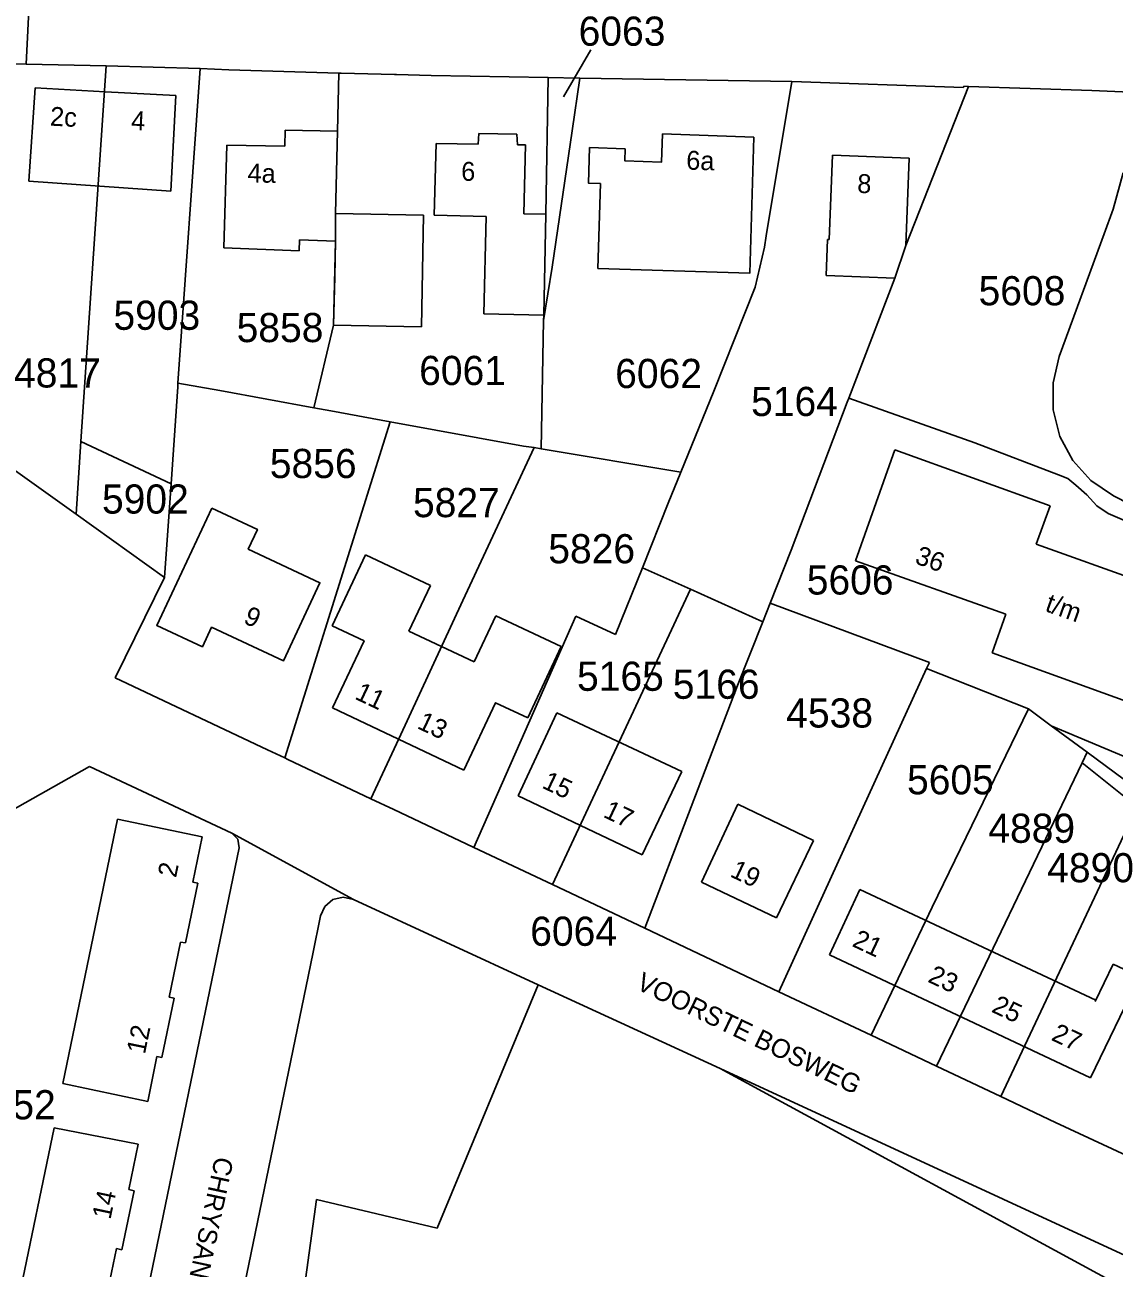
# Model space of a CAD drawing. Extents: x 191922 to 199923, y 328959 to 333350.
# Drawn here: x 197022.9 to 197123.7, y 330936.6 to 331051.6 of the extents above; entities that cross this region are included whole.
import ezdxf

# ---------------------------------------------------------------- set-up
doc = ezdxf.new("R2010")
doc.units = 0
for name, color, linetype in [('bouwvlak', 7, 'Continuous'), ('enkelbestemming', 7, 'Continuous'), ('Level 6', 7, 'Continuous'), ('maatvoering - maximum aantal wooneenheden', 7, 'Continuous'), ('Maatvoering_symbolen', 7, 'Continuous'), ('recreatiewoning', 7, 'Continuous')]:
    doc.layers.add(name, color=color, linetype=linetype)

msp = doc.modelspace()

# ---------------------------------------------------------------- linework, layer by layer
at = {"layer": 'bouwvlak'}
msp.add_line((197075.32, 331049.32), (197072.77, 331044.96), dxfattribs=at)
at = {"layer": 'Level 6'}
for p, q in [((197023.05, 331047.99), (197023.48, 331056.3)), ((197023.05, 331047.99), (197023.48, 331056.3)), ((197021.99, 331048.03), (197023.05, 331047.99)), ((197021.99, 331048.03), (197023.05, 331047.99)), ((197023.05, 331047.99), (197030.47, 331047.82)), ((197023.05, 331047.99), (197030.47, 331047.82)), ((197030.47, 331047.82), (197028.11, 331013.06)), ((197030.47, 331047.82), (197039.16, 331047.59)), ((197030.47, 331047.82), (197039.16, 331047.59)), ((197037.1, 331018.47), (197039.16, 331047.59)), ((197039.16, 331047.59), (197041.81, 331047.46)), ((197039.16, 331047.59), (197041.81, 331047.46)), ((197041.81, 331047.46), (197052, 331047.16)), ((197041.81, 331047.46), (197052, 331047.16)), ((197052, 331047.16), (197051.86, 331041.8)), ((197052, 331047.16), (197052.2, 331047.15)), ((197052, 331047.16), (197052.2, 331047.15)), ((197052.2, 331047.15), (197057.14, 331047.03)), ((197052.2, 331047.15), (197057.14, 331047.03)), ((197057.14, 331047.03), (197057.32, 331047.03)), ((197057.14, 331047.03), (197057.32, 331047.03)), ((197057.32, 331047.03), (197060.54, 331046.95)), ((197057.32, 331047.03), (197060.54, 331046.95)), ((197060.54, 331046.95), (197071.37, 331046.74)), ((197060.54, 331046.95), (197071.37, 331046.74)), ((197071.37, 331046.74), (197074.23, 331046.69)), ((197071.37, 331046.74), (197074.23, 331046.69)), ((197074.3, 331046.68), (197073.59, 331041.83)), ((197074.23, 331046.69), (197074.3, 331046.68)), ((197074.23, 331046.69), (197074.3, 331046.68)), ((197074.3, 331046.68), (197093.92, 331046.38)), ((197074.3, 331046.68), (197093.92, 331046.38)), ((197093.92, 331046.38), (197091.54, 331032.1)), ((197093.92, 331046.38), (197109.8, 331045.82)), ((197093.92, 331046.38), (197109.8, 331045.82)), ((197110.27, 331045.93), (197104.47, 331031.2)), ((197110.27, 331045.93), (197104.47, 331031.2)), ((197109.8, 331045.82), (197109.82, 331045.94)), ((197109.8, 331045.82), (197109.82, 331045.94)), ((197109.82, 331045.94), (197110.27, 331045.93)), ((197109.82, 331045.94), (197110.27, 331045.93)), ((197110.27, 331045.93), (197121.68, 331045.56)), ((197121.68, 331045.56), (197125.23, 331045.4)), ((197051.86, 331041.8), (197051.67, 331034.17)), ((197073.59, 331041.83), (197071.73, 331029.21)), ((197123.65, 331034.58), (197124.58, 331037.92)), ((197051.67, 331034.17), (197051.69, 331031.6)), ((197122.81, 331032.27), (197123.65, 331034.58)), ((197091.54, 331032.1), (197091.39, 331031.06)), ((197118.65, 331020.94), (197122.81, 331032.27)), ((197051.69, 331031.6), (197051.63, 331028.31)), ((197091.39, 331031.06), (197090.51, 331027.35)), ((197104.47, 331031.2), (197103.45, 331028.18)), ((197104.47, 331031.2), (197103.45, 331028.18)), ((197051.63, 331028.26), (197051.49, 331023.83)), ((197051.63, 331028.31), (197051.63, 331028.26)), ((197071.73, 331029.21), (197070.94, 331024.27)), ((197090.51, 331027.35), (197086.68, 331017.72)), ((197103.45, 331028.18), (197099.17, 331017.07)), ((197103.45, 331028.18), (197099.17, 331017.07)), ((197051.49, 331023.83), (197049.67, 331016.18)), ((197070.94, 331024.27), (197070.71, 331012.39)), ((197118.08, 331018.49), (197118.65, 331020.94)), ((197036.46, 331009.13), (197037.08, 331018.12)), ((197037.08, 331018.12), (197037.1, 331018.47)), ((197040.97, 331017.77), (197037.1, 331018.47)), ((197118.1, 331015.98), (197118.08, 331018.49)), ((197049.67, 331016.18), (197040.97, 331017.77)), ((197086.68, 331017.72), (197083.63, 331010.24)), ((197099.17, 331017.07), (197099.03, 331016.69)), ((197099.17, 331017.07), (197110.83, 331012.93)), ((197099.17, 331017.07), (197110.83, 331012.93)), ((197051.24, 331015.89), (197049.67, 331016.18)), ((197056.74, 331014.89), (197051.24, 331015.89)), ((197099.03, 331016.69), (197093.84, 331003.02)), ((197118.72, 331013.54), (197118.1, 331015.98)), ((197056.74, 331014.89), (197046.98, 330983.78)), ((197069.07, 331012.64), (197056.74, 331014.89)), ((197119.91, 331011.32), (197118.72, 331013.54)), ((197027.67, 331006.33), (197028.11, 331013.06)), ((197036.46, 331009.13), (197028.11, 331013.06)), ((197070.06, 331012.5), (197063.45, 330998.35)), ((197069.07, 331012.64), (197070.06, 331012.5)), ((197070.71, 331012.39), (197070.06, 331012.5)), ((197083.63, 331010.24), (197070.71, 331012.39)), ((197110.83, 331012.93), (197118.58, 331009.98)), ((197110.83, 331012.93), (197118.58, 331009.98)), ((197027.67, 331006.33), (197019.69, 331012.03)), ((197121.59, 331009.45), (197119.91, 331011.32)), ((197083.63, 331010.24), (197082.47, 331007.37)), ((197118.58, 331009.98), (197119.46, 331009.63)), ((197118.58, 331009.98), (197119.46, 331009.63)), ((197036.46, 331009.13), (197035.86, 331000.49)), ((197119.46, 331009.63), (197120.19, 331009.01)), ((197119.46, 331009.63), (197120.19, 331009.01)), ((197120.19, 331009.01), (197121.2, 331008.12)), ((197120.19, 331009.01), (197121.2, 331008.12)), ((197123.67, 331008.04), (197121.59, 331009.45)), ((197121.2, 331008.12), (197122.14, 331007.12)), ((197121.2, 331008.12), (197122.14, 331007.12)), ((197123.67, 331008.04), (197125.18, 331007.26)), ((197082.47, 331007.37), (197080.08, 331001.38)), ((197122.14, 331007.12), (197123.17, 331006.41)), ((197122.14, 331007.12), (197123.17, 331006.41)), ((197123.17, 331006.41), (197125.14, 331005.58)), ((197123.17, 331006.41), (197125.14, 331005.58)), ((197035.86, 331000.49), (197027.67, 331006.33)), ((197093.84, 331003.02), (197091.9, 330998.11)), ((197080.08, 331001.38), (197077.6, 330995.2)), ((197084.52, 330999.39), (197080.08, 331001.38)), ((197031.29, 330991.2), (197035.86, 331000.49)), ((197063.45, 330998.35), (197057.53, 330985.54)), ((197084.52, 330999.39), (197071.76, 330972.05)), ((197084.52, 330999.39), (197091.22, 330996.37)), ((197091.22, 330996.37), (197091.9, 330998.11)), ((197106.64, 330992.61), (197091.9, 330998.11)), ((197073.93, 330996.91), (197064.48, 330975.49)), ((197077.6, 330995.2), (197073.93, 330996.91)), ((197091.22, 330996.37), (197088.89, 330990.47)), ((197106.38, 330992.04), (197106.64, 330992.61)), ((197092.72, 330962.14), (197106.38, 330992.04)), ((197106.38, 330992.04), (197115.82, 330988.31)), ((197045.38, 330984.54), (197031.29, 330991.2)), ((197088.89, 330990.47), (197080.31, 330968.01)), ((197115.82, 330988.31), (197106.91, 330969.96)), ((197115.82, 330988.31), (197117.92, 330986.76)), ((197117.92, 330986.76), (197135.79, 330979.22)), ((197117.92, 330986.76), (197121.24, 330984.3)), ((197046.98, 330983.78), (197045.38, 330984.54)), ((197057.53, 330985.54), (197054.96, 330980)), ((197047.27, 330983.64), (197046.98, 330983.78)), ((197054.96, 330980), (197047.27, 330983.64)), ((197121.24, 330984.3), (197120.77, 330983.31)), ((197121.24, 330984.3), (197134.4, 330974.56)), ((197028.93, 330982.99), (197018.21, 330976.94)), ((197042.09, 330976.81), (197028.93, 330982.99)), ((197120.77, 330983.31), (197107.3, 330955.25)), ((197120.77, 330983.31), (197125.86, 330979.25)), ((197057.08, 330978.99), (197054.96, 330980)), ((197064.43, 330975.52), (197057.08, 330978.99)), ((197125.86, 330979.25), (197113.25, 330952.44)), ((197042.09, 330976.81), (197042.65, 330976.25)), ((197053.33, 330970.68), (197042.09, 330976.81)), ((197023.92, 330884.34), (197042.76, 330975.47)), ((197042.65, 330976.25), (197042.76, 330975.47)), ((197064.48, 330975.49), (197064.43, 330975.52)), ((197071.76, 330972.05), (197064.48, 330975.49)), ((197080.31, 330968.01), (197071.76, 330972.05)), ((197051.44, 330970.66), (197052.38, 330970.89)), ((197052.38, 330970.89), (197053.33, 330970.68)), ((197053.33, 330970.68), (197070.44, 330962.79)), ((197050.28, 330969.15), (197050.69, 330970.04)), ((197050.69, 330970.04), (197051.44, 330970.66)), ((197106.91, 330969.96), (197101.26, 330958.11)), ((197049.58, 330965.66), (197050.28, 330969.15)), ((197092.72, 330962.14), (197080.31, 330968.01)), ((197033.07, 330885.65), (197049.58, 330965.66)), ((197070.44, 330962.79), (197061.08, 330940.26)), ((197070.44, 330962.79), (197087.27, 330955.02)), ((197101.26, 330958.11), (197092.72, 330962.14)), ((197107.3, 330955.25), (197101.26, 330958.11)), ((197130.52, 330931.56), (197087.27, 330955.02)), ((197087.27, 330955.02), (197126.57, 330936.89)), ((197113.25, 330952.44), (197107.3, 330955.25)), ((197118.31, 330950.05), (197113.25, 330952.44)), ((197124.89, 330946.98), (197118.31, 330950.05)), ((197049.92, 330942.91), (197042.29, 330887.28)), ((197061.08, 330940.26), (197049.92, 330942.91))]:
    msp.add_line(p, q, dxfattribs=at)
msp.add_lwpolyline([(197071.37, 331046.74), (197071.13, 331034.09), (197070.95, 331024.77), (197070.94, 331024.27)], dxfattribs=at)
at = {"layer": 'recreatiewoning'}
for p, q in [((197023.31, 331037.15), (197023.9, 331045.78)), ((197023.9, 331045.78), (197030.37, 331045.43)), ((197030.37, 331045.43), (197036.91, 331045.1)), ((197036.91, 331045.1), (197036.43, 331036.22)), ((197046.98, 331040.39), (197047.01, 331041.89)), ((197047.01, 331041.89), (197051.86, 331041.8)), ((197051.86, 331041.8), (197051.67, 331034.17)), ((197064.89, 331040.58), (197064.93, 331041.58)), ((197064.93, 331041.58), (197068.47, 331041.51)), ((197068.47, 331041.51), (197068.51, 331040.52)), ((197041.34, 331030.98), (197041.62, 331040.49)), ((197041.62, 331040.49), (197046.98, 331040.39)), ((197060.82, 331034), (197061.01, 331040.64)), ((197061.01, 331040.64), (197064.89, 331040.58)), ((197068.51, 331040.52), (197069.25, 331040.51)), ((197069.25, 331040.51), (197069.12, 331034.14)), ((197097.36, 331031.75), (197097.66, 331039.56)), ((197097.68, 331039.56), (197104.78, 331039.29)), ((197104.78, 331039.29), (197104.47, 331031.2)), ((197036.43, 331036.22), (197023.31, 331037.15)), ((197051.67, 331034.17), (197059.82, 331034.02)), ((197059.82, 331034.02), (197059.64, 331023.68)), ((197065.62, 331033.9), (197060.82, 331034)), ((197065.42, 331024.89), (197065.62, 331033.9)), ((197048.35, 331031.73), (197048.31, 331030.72)), ((197051.69, 331031.6), (197048.35, 331031.73)), ((197097.22, 331031.76), (197097.1, 331028.43)), ((197097.22, 331031.76), (197097.36, 331031.75)), ((197048.31, 331030.72), (197041.34, 331030.98)), ((197051.49, 331023.83), (197051.69, 331031.6)), ((197097.1, 331028.43), (197103.45, 331028.18)), ((197059.64, 331023.68), (197051.49, 331023.83)), ((197099.79, 331002.03), (197103.44, 331012.29)), ((197103.44, 331012.29), (197117.83, 331007.12)), ((197117.83, 331007.12), (197116.53, 331003.56)), ((197116.53, 331003.56), (197137.61, 330995.99)), ((197051.36, 330995.99), (197054.45, 331002.58)), ((197054.45, 331002.58), (197060.48, 330999.75)), ((197113.72, 330997.08), (197099.79, 331002.03)), ((197058.48, 330995.5), (197060.48, 330999.75)), ((197066.52, 330996.92), (197064.52, 330992.66)), ((197066.52, 330996.92), (197072.57, 330994.08)), ((197112.45, 330993.49), (197113.72, 330997.08)), ((197058.48, 330995.5), (197064.52, 330992.66)), ((197072.57, 330994.08), (197069.47, 330987.49)), ((197133.93, 330985.73), (197112.45, 330993.49)), ((197051.41, 330988.41), (197063.57, 330982.65)), ((197068.58, 330980.28), (197072.17, 330987.94)), ((197072.17, 330987.94), (197083.72, 330982.51)), ((197083.72, 330982.51), (197080.05, 330974.82)), ((197080.05, 330974.82), (197068.58, 330980.28)), ((197085.55, 330972.27), (197088.91, 330979.51)), ((197088.91, 330979.51), (197095.9, 330976.14)), ((197026.44, 330953.66), (197031.5, 330978.11)), ((197039.35, 330976.47), (197031.5, 330978.11)), ((197038.49, 330972.29), (197039.35, 330976.47)), ((197095.9, 330976.14), (197092.48, 330968.99)), ((197037.8, 330966.65), (197038.95, 330972.2)), ((197038.95, 330972.2), (197038.49, 330972.29)), ((197092.48, 330968.99), (197085.55, 330972.27)), ((197097.4, 330965.56), (197100.21, 330971.61)), ((197100.21, 330971.61), (197122.04, 330961.35)), ((197036.29, 330961.63), (197037.35, 330966.74)), ((197037.35, 330966.74), (197037.8, 330966.65)), ((197121.55, 330954.18), (197097.4, 330965.56)), ((197123.66, 330964.7), (197121.99, 330961.23)), ((197126.07, 330963.54), (197123.66, 330964.7)), ((197126.07, 330963.54), (197121.55, 330954.18)), ((197035.62, 330956.05), (197036.76, 330961.54)), ((197036.76, 330961.54), (197036.29, 330961.63)), ((197034.31, 330951.98), (197035.16, 330956.14)), ((197035.16, 330956.14), (197035.62, 330956.05)), ((197034.31, 330951.98), (197026.44, 330953.66)), ((197018.09, 330913.21), (197025.65, 330949.54)), ((197025.65, 330949.54), (197033.42, 330948.03)), ((197032.55, 330943.83), (197033.42, 330948.03)), ((197031.91, 330938.26), (197033.06, 330943.72)), ((197033.06, 330943.72), (197032.55, 330943.83)), ((197030.35, 330933.26), (197031.41, 330938.36)), ((197031.41, 330938.36), (197031.91, 330938.26))]:
    msp.add_line(p, q, dxfattribs=at)
for points in [[(197090.4, 331041.24), (197090.01, 331028.64), (197075.96, 331029.08), (197076.2, 331036.94), (197075.1, 331036.97), (197075.2, 331040.26)], [(197075.2, 331040.26), (197078.48, 331040.14), (197078.44, 331039.05), (197081.86, 331038.93), (197081.95, 331041.53), (197090.4, 331041.24)], [(197065.42, 331024.89), (197070.95, 331024.77), (197071.13, 331034.09), (197069.12, 331034.14)], [(197040.25, 331006.9), (197044.46, 331004.93), (197043.6, 331003.1), (197050.24, 330999.99), (197046.86, 330992.75), (197040.21, 330995.87), (197039.37, 330994.06), (197035.14, 330996.04), (197040.25, 331006.9)], [(197051.41, 330988.41), (197054.32, 330994.6), (197051.36, 330995.99)], [(197069.47, 330987.49), (197066.49, 330988.89), (197063.57, 330982.65)]]:
    msp.add_lwpolyline(points, dxfattribs=at)

# ---------------------------------------------------------------- texts
at = {"layer": 'enkelbestemming'}
for s, p in [('6063', (197074.18, 331049.69)), ('5903', (197031.13, 331023.4)), ('5858', (197042.53, 331022.26)), ('4817', (197021.93, 331018.06)), ('6061', (197059.42, 331018.29)), ('6062', (197077.56, 331018.01)), ('5164', (197090.14, 331015.42)), ('5856', (197045.6, 331009.68)), ('5902', (197030.07, 331006.39)), ('5827', (197058.85, 331006.06)), ('5826', (197071.37, 331001.79)), ('5606', (197095.29, 330998.9)), ('5165', (197074.03, 330989.99)), ('5166', (197082.89, 330989.25)), ('4538', (197093.39, 330986.59)), ('5605', (197104.57, 330980.41)), ('4889', (197112.09, 330975.92)), ('4890', (197117.54, 330972.27)), ('6064', (197069.7, 330966.39)), ('5852', (197017.76, 330950.33))]:
    msp.add_text(s, height=2.7, rotation=0, dxfattribs=at).set_placement(p)
msp.add_text('5608', height=2.7, dxfattribs=at).set_placement((197111.19, 331025.67))
at = {"layer": 'maatvoering - maximum aantal wooneenheden'}
for s, rotation, p in [('2c', 356.9601, (197025.23, 331042.3)), ('4', 357.0746, (197032.73, 331041.91)), ('6a', 358.3945, (197084.12, 331038.23)), ('4a', 358.9105, (197043.53, 331037.05)), ('6', 359.1398, (197063.3, 331037.2)), ('8', 357.8789, (197099.94, 331036.08)), ('36', 340.4773, (197105.2, 331001.81)), ('t/m', 340.296, (197117.25, 330997.4)), ('9', 336.154, (197043.07, 330996.29)), ('11', 334.692, (197053.37, 330989.28)), ('13', 334.7683, (197059.14, 330986.56)), ('15', 334.5638, (197070.69, 330981.05)), ('17', 334.5638, (197076.36, 330978.35)), ('19', 334.7165, (197088.1, 330972.84)), ('2', 78.3416, (197036.92, 330972.63)), ('21', 334.7683, (197099.4, 330966.39)), ('23', 334.7683, (197106.4, 330963.09)), ('25', 334.7683, (197112.3, 330960.31)), ('12', 78.3416, (197034.04, 330956.3)), ('27', 334.7683, (197117.83, 330957.7)), ('14', 78.1054, (197030.85, 330941))]:
    msp.add_text(s, height=1.75, rotation=rotation, dxfattribs=at).set_placement(p)
at = {"layer": 'Maatvoering_symbolen'}
for s, rotation, p in [('VOORSTE BOSWEG', 334.2039, (197079.4, 330962.44)), ('CHRYSANTSTRAAT', 257.9252, (197040.55, 330946.96))]:
    msp.add_text(s, height=1.75, rotation=rotation, dxfattribs=at).set_placement(p)

doc.saveas('drawing.dxf')
